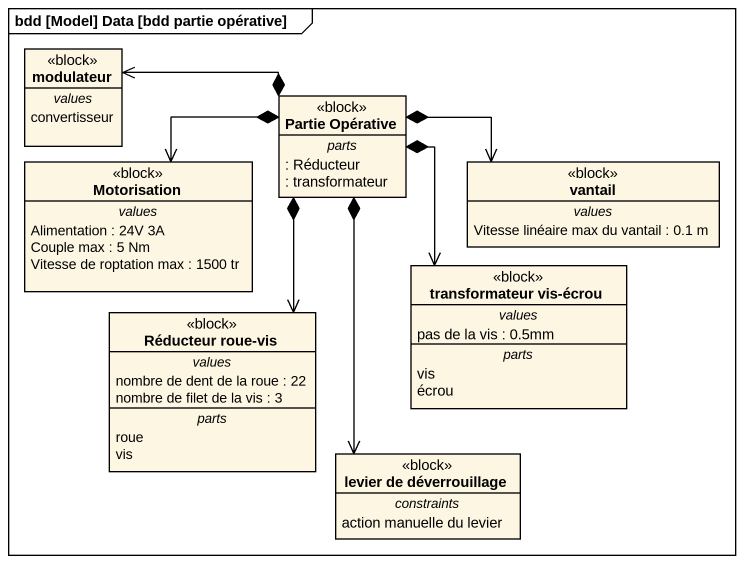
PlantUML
@startuml
mainframe bdd [Model] Data [bdd partie opérative]
hide circle
hide empty members
class modulateur <<block>> {
  -- values --
  convertisseur
}
class "Partie Opérative" as Partie_Opérative <<block>> {
  -- parts --
  : Réducteur
  : transformateur
}
class Motorisation <<block>> {
  -- values --
  Alimentation : 24V 3A
  Couple max : 5 Nm
  Vitesse de roptation max : 1500 tr
}
class vantail <<block>> {
  -- values --
  Vitesse linéaire max du vantail : 0.1 m
}
class "transformateur vis-écrou" as transformateur_vis_écrou <<block>> {
  -- values --
  pas de la vis : 0.5mm
  -- parts --
  vis
  écrou
}
class "Réducteur roue-vis" as Réducteur_roue_vis <<block>> {
  -- values --
  nombre de dent de la roue : 22
  nombre de filet de la vis : 3
  -- parts --
  roue
  vis
}
class "levier de déverrouillage" as levier_de_déverrouillage <<block>> {
  -- constraints --
  action manuelle du levier
}
Partie_Opérative *-left-> modulateur
Partie_Opérative *-left-> Motorisation
Partie_Opérative *-right-> vantail
Partie_Opérative *--> transformateur_vis_écrou
Partie_Opérative *--> Réducteur_roue_vis
Partie_Opérative *--> levier_de_déverrouillage
@enduml
